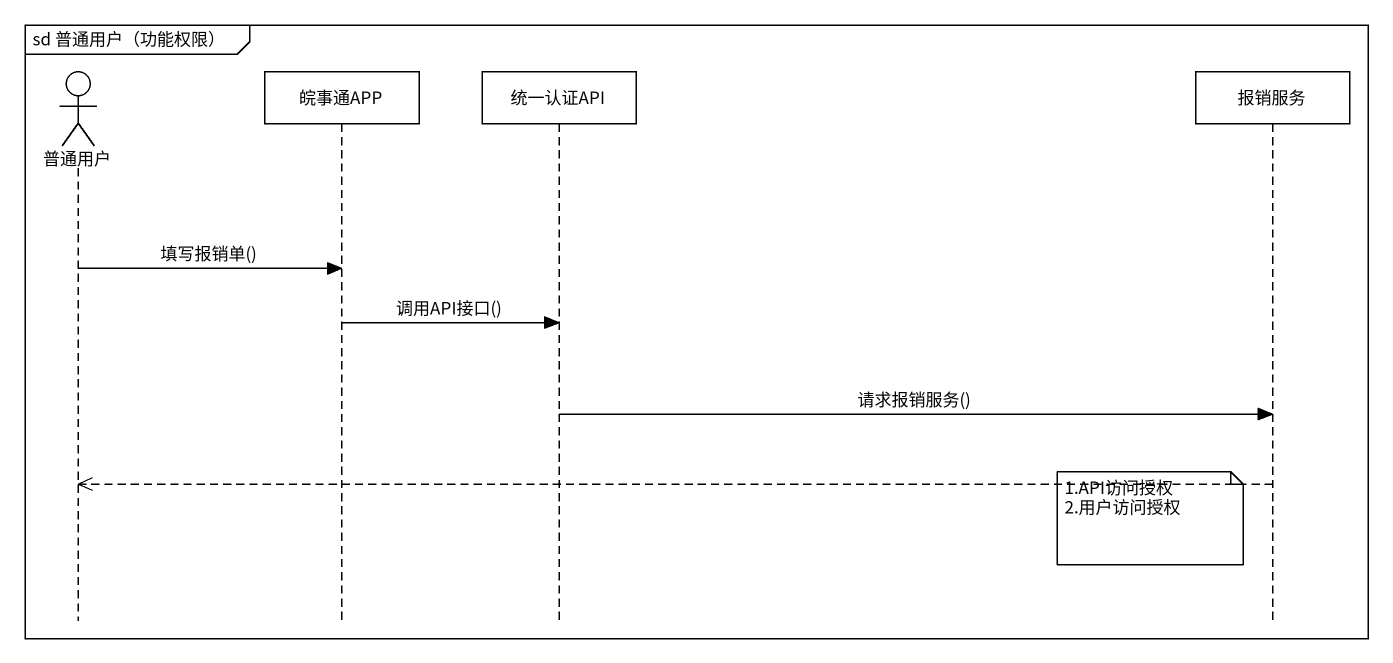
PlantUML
@startuml
mainframe sd 普通用户（功能权限）
hide footbox
actor 普通用户
participant 皖事通APP
participant 统一认证API
participant 报销服务

普通用户 -> 皖事通APP : 填写报销单()
皖事通APP -> 统一认证API : 调用API接口()
统一认证API -> 报销服务 : 请求报销服务()
报销服务 -->> 普通用户
note left of 报销服务
  1.API访问授权
  2.用户访问授权
end note
@enduml
